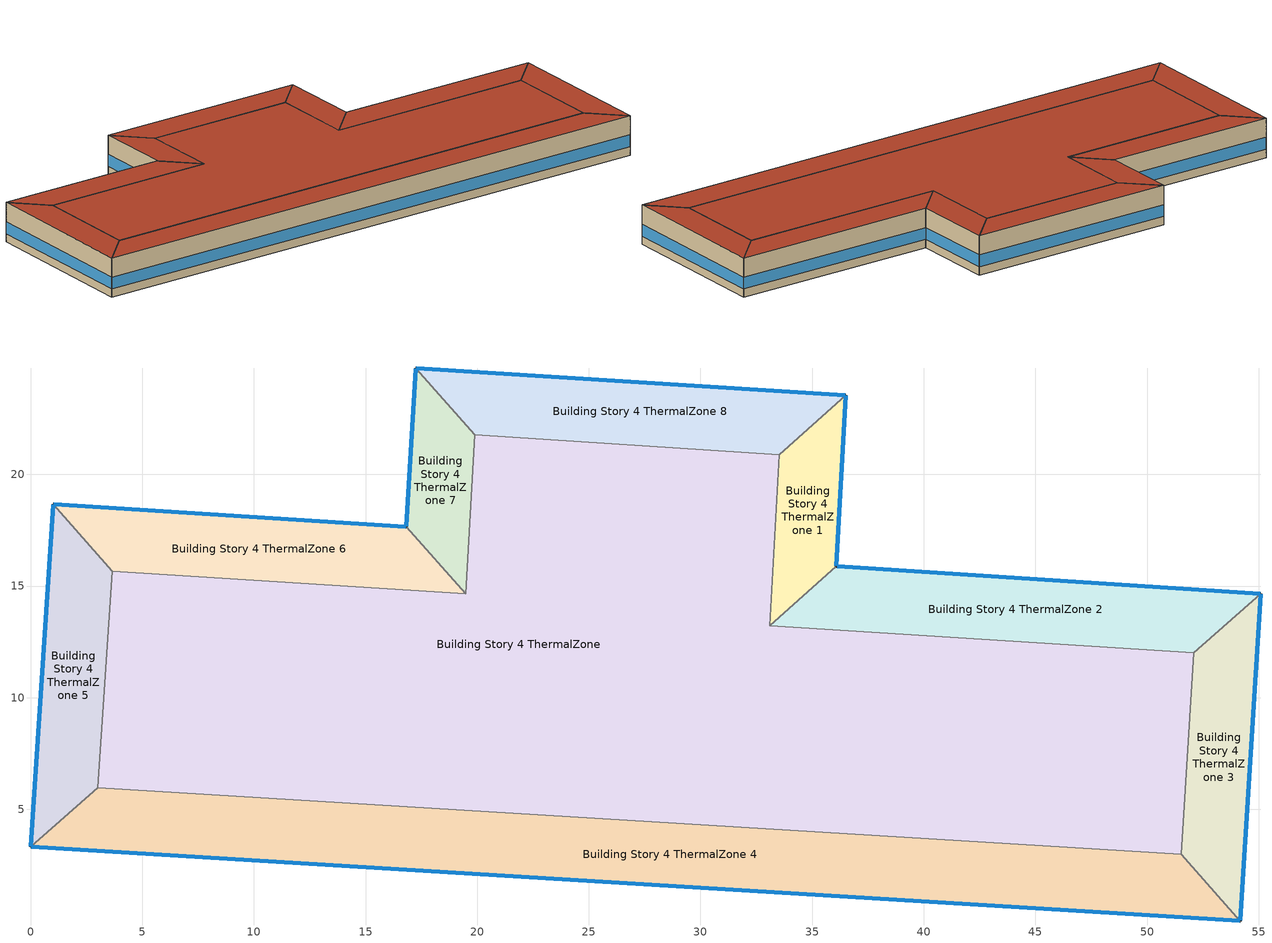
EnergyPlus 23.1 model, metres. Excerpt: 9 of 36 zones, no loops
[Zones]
Building Story 4 ThermalZone
 floor adiabatic (Typical Interior Ceiling): 33.52,20.89 33.1,13.23 52.1,12.02 51.53,3 3,5.98 3.65,15.65 19.48,14.66 19.9,21.77 z10.8
 wall adiabatic (Typical Interior Wall): 33.1,13.23 33.52,20.89 19.9,21.77 19.48,14.66 3.65,15.65 3,5.98 51.53,3 52.1,12.02 33.1,13.23 z10.8:14.4
 roof outside (Typical IEAD Roof R-31.25): 19.9,21.77 19.48,14.66 3.65,15.65 3,5.98 51.53,3 52.1,12.02 33.1,13.23 33.52,20.89 z14.4
Building Story 4 ThermalZone 1
 floor adiabatic (Typical Interior Ceiling): 36.51,23.54 36.09,15.88 33.1,13.23 33.52,20.89 z10.8
 wall outside (Typical Insulated Steel Framed Exterior Wall R-20.41): 36.09,15.88 36.51,23.54 z10.8:14.4
 wall adiabatic (Typical Interior Wall): 36.51,23.54 33.52,20.89 33.1,13.23 36.09,15.88 z10.8:14.4
 window (U 0.48 SHGC 0.40 Dbl Ref-D Clr 6mm/13mm): 36.09,15.91 36.51,23.52 z11.56:12.65
 roof outside (Typical IEAD Roof R-31.25): 33.52,20.89 33.1,13.23 36.09,15.88 36.51,23.54 z14.4
Building Story 4 ThermalZone 2
 floor adiabatic (Typical Interior Ceiling): 36.09,15.88 55.1,14.66 52.1,12.02 33.1,13.23 z10.8
 wall outside (Typical Insulated Steel Framed Exterior Wall R-20.41): 55.1,14.66 36.09,15.88 z10.8:14.4
 wall adiabatic (Typical Interior Wall): 36.09,15.88 33.1,13.23 52.1,12.02 55.1,14.66 z10.8:14.4
 window (U 0.48 SHGC 0.40 Dbl Ref-D Clr 6mm/13mm): 55.07,14.66 36.12,15.88 z11.56:12.64
 roof outside (Typical IEAD Roof R-31.25): 33.1,13.23 52.1,12.02 55.1,14.66 36.09,15.88 z14.4
Building Story 4 ThermalZone 3
 floor adiabatic (Typical Interior Ceiling): 55.1,14.66 54.18,0 51.53,3 52.1,12.02 z10.8
 wall outside (Typical Insulated Steel Framed Exterior Wall R-20.41): 54.18,0 55.1,14.66 z10.8:14.4
 wall adiabatic (Typical Interior Wall): 55.1,14.66 52.1,12.02 51.53,3 54.18,0 z10.8:14.4
 window (U 0.48 SHGC 0.40 Dbl Ref-D Clr 6mm/13mm): 54.18,0.03 55.1,14.63 z11.56:12.65
 roof outside (Typical IEAD Roof R-31.25): 52.1,12.02 51.53,3 54.18,0 55.1,14.66 z14.4
Building Story 4 ThermalZone 4
 floor adiabatic (Typical Interior Ceiling): 54.18,0 0,3.33 3,5.98 51.53,3 z10.8
 wall outside (Typical Insulated Steel Framed Exterior Wall R-20.41): 0,3.33 54.18,0 z10.8:14.4
 wall adiabatic (Typical Interior Wall): 54.18,0 51.53,3 3,5.98 0,3.33 z10.8:14.4
 window (U 0.48 SHGC 0.40 Dbl Ref-D Clr 6mm/13mm): 0.03,3.33 54.15,0 z11.56:12.64
 roof outside (Typical IEAD Roof R-31.25): 51.53,3 3,5.98 0,3.33 54.18,0 z14.4
Building Story 4 ThermalZone 5
 floor adiabatic (Typical Interior Ceiling): 0,3.33 1,18.66 3.65,15.65 3,5.98 z10.8
 wall outside (Typical Insulated Steel Framed Exterior Wall R-20.41): 1,18.66 0,3.33 z10.8:14.4
 wall adiabatic (Typical Interior Wall): 0,3.33 3,5.98 3.65,15.65 1,18.66 z10.8:14.4
 window (U 0.48 SHGC 0.40 Dbl Ref-D Clr 6mm/13mm): 1,18.63 0,3.36 z11.56:12.65
 roof outside (Typical IEAD Roof R-31.25): 3,5.98 3.65,15.65 1,18.66 0,3.33 z14.4
Building Story 4 ThermalZone 6
 floor adiabatic (Typical Interior Ceiling): 1,18.66 16.83,17.66 19.48,14.66 3.65,15.65 z10.8
 wall outside (Typical Insulated Steel Framed Exterior Wall R-20.41): 16.83,17.66 1,18.66 z10.8:14.4
 wall adiabatic (Typical Interior Wall): 1,18.66 3.65,15.65 19.48,14.66 16.83,17.66 z10.8:14.4
 window (U 0.48 SHGC 0.40 Dbl Ref-D Clr 6mm/13mm): 16.81,17.66 1.03,18.66 z11.56:12.65
 roof outside (Typical IEAD Roof R-31.25): 3.65,15.65 19.48,14.66 16.83,17.66 1,18.66 z14.4
Building Story 4 ThermalZone 7
 floor adiabatic (Typical Interior Ceiling): 16.83,17.66 17.25,24.77 19.9,21.77 19.48,14.66 z10.8
 wall outside (Typical Insulated Steel Framed Exterior Wall R-20.41): 17.25,24.77 16.83,17.66 z10.8:14.4
 wall adiabatic (Typical Interior Wall): 16.83,17.66 19.48,14.66 19.9,21.77 17.25,24.77 z10.8:14.4
 window (U 0.48 SHGC 0.40 Dbl Ref-D Clr 6mm/13mm): 17.25,24.74 16.83,17.68 z11.56:12.65
 roof outside (Typical IEAD Roof R-31.25): 19.48,14.66 19.9,21.77 17.25,24.77 16.83,17.66 z14.4
Building Story 4 ThermalZone 8
 floor adiabatic (Typical Interior Ceiling): 17.25,24.77 36.51,23.54 33.52,20.89 19.9,21.77 z10.8
 wall outside (Typical Insulated Steel Framed Exterior Wall R-20.41): 36.51,23.54 17.25,24.77 z10.8:14.4
 wall adiabatic (Typical Interior Wall): 17.25,24.77 19.9,21.77 33.52,20.89 36.51,23.54 z10.8:14.4
 window (U 0.48 SHGC 0.40 Dbl Ref-D Clr 6mm/13mm): 36.48,23.55 17.28,24.76 z11.56:12.64
 roof outside (Typical IEAD Roof R-31.25): 19.9,21.77 33.52,20.89 36.51,23.54 17.25,24.77 z14.4
[Building]
bld_11: Terrain=City
[Site:Location]
Laramie General Brees Field_WY_USA: Latitude {deg}=41.31223; Longitude {deg}=-105.583; Time Zone {hr}=-7; Elevation {m}=2215
[Site:GroundTemperature:FCfactorMethod]
8.6, 2.8, -4.1, -8.8, -2.2, 0.3, 6.7, 10.1, 16.5, 20.6, 19.2, 14.7
[Site:WaterMainsTemperature]
Calculation Method=Correlation; Annual Average Outdoor Air Temperature {C}=8.96667; Maximum Difference In Monthly Average Outdoor Air Temperatures {deltaC}=26.2
[SizingPeriod:DesignDay] Day of Month=21; Dry-Bulb Temperature Range Modifier Type=DefaultMultipliers; Humidity Condition Type=Wetbulb; Barometric Pressure {Pa}=98769; Rain Indicator=No; Snow Indicator=No; Daylight Saving Time Indicator=No; Begin Environment Reset Mode=FullResetAtBeginEnvironment
Name | Month | Day Type | Maximum Dry-Bulb Temperature {C} | Daily Dry-Bulb Temperature Range {deltaC} | Wetbulb or DewPoint at Maximum Dry-Bulb {C} | Wind Speed {m/s} | Wind Direction {deg} | Solar Model Indicator | ASHRAE Clear Sky Optical Depth for Beam Irradiance (taub) | ASHRAE Clear Sky Optical Depth for Diffuse Irradiance (taud) | Sky Clearness
Buffalo Niagara Intl Ap Ann Clg .4% Condns DB=>MWB 1 | 7 | SummerDesignDay | 30.3 | 9.3 | 21.8 | 5.7 | 240 | ASHRAETau | 0.462 | 2.001
Buffalo Niagara Intl Ap Ann Clg .4% Condns WB=>MDB 1 | 7 | SummerDesignDay | 27.8 | 9.3 | 23.8 | 5.7 | 240 | ASHRAETau | 0.462 | 2.001
Buffalo Niagara Intl Ap Ann Htg 99.6% Condns DB 1 | 1 | WinterDesignDay | -16.3 | 0 | -16.3 | 5.1 | 270 | ASHRAEClearSky |  |  | 0
[Material] Thermal Absorptance=0.9; Solar Absorptance=0.7
Name | Roughness | Thickness {m} | Conductivity {W/m-K} | Density {kg/m3} | Specific Heat {J/kg-K} | Visible Absorptance
100mm Normalweight concrete floor | MediumRough | 0.1016 | 2.31045 | 2322 | 832.557 | 0.7
25mm Stucco | Smooth | 0.0254 | 0.72 | 1856 | 840 | 0.7
5/8 in. Gypsum Board | MediumSmooth | 0.0159 | 0.16 | 800 | 1090 | 0.7
G01 13mm gypsum board | Smooth | 0.0127 | 0.160031 | 800.001 | 1090.73 | 0.5
Metal Roof Surface | Smooth | 0.0008 | 45.28 | 7824 | 500 | 0.7
Roof Membrane | VeryRough | 0.0095 | 0.16 | 1121.29 | 1460 | 0.7
Std Wood 6inch 1; Std Wood 6inch 2 | MediumSmooth | 0.15 | 0.12 | 540 | 1210 | 0.7
[Material:NoMass] Roughness=Smooth; Thermal Absorptance=0.9; Solar Absorptance=0.7
Name | Thermal Resistance {m2-K/W} | Visible Absorptance
CP02 CARPET PAD | 0.21648 | 0.8
Typical Insulation R-18.23 | 3.21036 | 0.7
Typical Insulation R-30.13 | 5.30668 | 0.7
[WindowMaterial:Gas]
AIR 13MM: Gas Type=Air; Thickness {m}=0.0127
[WindowMaterial:Glazing] Optical Data Type=SpectralAverage; Thickness {m}=0.006; Infrared Transmittance at Normal Incidence=0; Front Side Infrared Hemispherical Emissivity=0.84; Conductivity {W/m-K}=0.9; Dirt Correction Factor for Solar and Visible Transmittance=1; Solar Diffusing=No
Name | Solar Transmittance at Normal Incidence | Front Side Solar Reflectance at Normal Incidence | Back Side Solar Reflectance at Normal Incidence | Visible Transmittance at Normal Incidence | Front Side Visible Reflectance at Normal Incidence | Back Side Visible Reflectance at Normal Incidence | Back Side Infrared Hemispherical Emissivity
CLEAR 6MM | 0.775 | 0.071 | 0.071 | 0.881 | 0.08 | 0.08 | 0.84
REF D CLEAR 6MM | 0.429 | 0.308 | 0.379 | 0.334 | 0.453 | 0.505 | 0.82
[Construction]
InteriorFurnishings 1: Std Wood 6inch 1
InteriorFurnishings 2: Std Wood 6inch 2
Typical IEAD Roof R-31.25: Roof Membrane, Typical Insulation R-30.13, Metal Roof Surface
Typical Insulated Steel Framed Exterior Wall R-20.41: 25mm Stucco, 5/8 in. Gypsum Board, Typical Insulation R-18.23, 5/8 in. Gypsum Board
Typical Interior Ceiling: CP02 CARPET PAD, 100mm Normalweight concrete floor
Typical Interior Wall: G01 13mm gypsum board, G01 13mm gypsum board
U 0.48 SHGC 0.40 Dbl Ref-D Clr 6mm/13mm: REF D CLEAR 6MM, AIR 13MM, CLEAR 6MM
[Zone] Multiplier=1; Part of Total Floor Area=Yes
Building Story 4 ThermalZone; Building Story 4 ThermalZone 1; Building Story 4 ThermalZone 2; Building Story 4 ThermalZone 3; Building Story 4 ThermalZone 4; Building Story 4 ThermalZone 5; Building Story 4 ThermalZone 6; Building Story 4 ThermalZone 7; Building Story 4 ThermalZone 8
[Space] Space Type=Story Top Blended Space Type
Name | Zone
Building Story 4 Space | Building Story 4 ThermalZone
Building Story 4 Space 1 | Building Story 4 ThermalZone 1
Building Story 4 Space 2 | Building Story 4 ThermalZone 2
Building Story 4 Space 3 | Building Story 4 ThermalZone 3
Building Story 4 Space 4 | Building Story 4 ThermalZone 4
Building Story 4 Space 5 | Building Story 4 ThermalZone 5
Building Story 4 Space 6 | Building Story 4 ThermalZone 6
Building Story 4 Space 7 | Building Story 4 ThermalZone 7
Building Story 4 Space 8 | Building Story 4 ThermalZone 8
[SpaceList]
Story Top Blended Space Type: Building Story 4 Space 7, Building Story 4 Space, Building Story 4 Space 3, Building Story 4 Space 5, Building Story 4 Space 1, Building Story 4 Space 2, Building Story 4 Space 4, Building Story 4 Space 6, Building Story 4 Space 8
[InternalMass]
Name | Construction | Zone or ZoneList | Space or SpaceList | Surface Area {m2}
Building Story 4 Space 7 Office WholeBuilding - Lg Office A  - Story Top Mass; Building Story 4 Space 7 Office WholeBuilding - Lg Office C  - Story Top Mass | InteriorFurnishings 1 | Building Story 4 ThermalZone 7 | Building Story 4 Space 7 | 5.51757
Building Story 4 Space Office WholeBuilding - Lg Office A  - Story Top Mass; Building Story 4 Space Office WholeBuilding - Lg Office C  - Story Top Mass | InteriorFurnishings 1 | Building Story 4 ThermalZone | Building Story 4 Space | 152.599
Building Story 4 Space 3 Office WholeBuilding - Lg Office A  - Story Top Mass; Building Story 4 Space 3 Office WholeBuilding - Lg Office C  - Story Top Mass | InteriorFurnishings 1 | Building Story 4 ThermalZone 3 | Building Story 4 Space 3 | 9.21941
Building Story 4 Space 5 Office WholeBuilding - Lg Office A  - Story Top Mass; Building Story 4 Space 5 Office WholeBuilding - Lg Office C  - Story Top Mass | InteriorFurnishings 1 | Building Story 4 ThermalZone 5 | Building Story 4 Space 5 | 9.72723
Building Story 4 Space 1 Office WholeBuilding - Lg Office A  - Story Top Mass; Building Story 4 Space 1 Office WholeBuilding - Lg Office C  - Story Top Mass | InteriorFurnishings 1 | Building Story 4 ThermalZone 1 | Building Story 4 Space 1 | 5.98695
Building Story 4 Space 2 Office WholeBuilding - Lg Office A  - Story Top Mass; Building Story 4 Space 2 Office WholeBuilding - Lg Office C  - Story Top Mass | InteriorFurnishings 1 | Building Story 4 ThermalZone 2 | Building Story 4 Space 2 | 14.8252
Building Story 4 Space 4 Office WholeBuilding - Lg Office A  - Story Top Mass; Building Story 4 Space 4 Office WholeBuilding - Lg Office C  - Story Top Mass | InteriorFurnishings 1 | Building Story 4 ThermalZone 4 | Building Story 4 Space 4 | 39.9319
Building Story 4 Space 6 Office WholeBuilding - Lg Office A  - Story Top Mass; Building Story 4 Space 6 Office WholeBuilding - Lg Office C  - Story Top Mass | InteriorFurnishings 1 | Building Story 4 ThermalZone 6 | Building Story 4 Space 6 | 12.3178
Building Story 4 Space 8 Office WholeBuilding - Lg Office A  - Story Top Mass; Building Story 4 Space 8 Office WholeBuilding - Lg Office C  - Story Top Mass | InteriorFurnishings 1 | Building Story 4 ThermalZone 8 | Building Story 4 Space 8 | 12.8073
Building Story 4 Space 7 Office WholeBuilding - Lg Office A end_a - Story Top Mass; Building Story 4 Space 7 Office WholeBuilding - Lg Office A end_b - Story Top Mass; Building Story 4 Space 7 Office WholeBuilding - Lg Office C end_a - Story Top Mass; Building Story 4 Space 7 Office WholeBuilding - Lg Office C end_b - Story Top Mass | InteriorFurnishings 1 | Building Story 4 ThermalZone 7 | Building Story 4 Space 7 | 0.877296
Building Story 4 Space Office WholeBuilding - Lg Office A end_a - Story Top Mass; Building Story 4 Space Office WholeBuilding - Lg Office A end_b - Story Top Mass; Building Story 4 Space Office WholeBuilding - Lg Office C end_a - Story Top Mass; Building Story 4 Space Office WholeBuilding - Lg Office C end_b - Story Top Mass | InteriorFurnishings 1 | Building Story 4 ThermalZone | Building Story 4 Space | 24.2634
Building Story 4 Space 3 Office WholeBuilding - Lg Office A end_a - Story Top Mass; Building Story 4 Space 3 Office WholeBuilding - Lg Office A end_b - Story Top Mass; Building Story 4 Space 3 Office WholeBuilding - Lg Office C end_a - Story Top Mass; Building Story 4 Space 3 Office WholeBuilding - Lg Office C end_b - Story Top Mass | InteriorFurnishings 1 | Building Story 4 ThermalZone 3 | Building Story 4 Space 3 | 1.46589
Building Story 4 Space 5 Office WholeBuilding - Lg Office A end_a - Story Top Mass; Building Story 4 Space 5 Office WholeBuilding - Lg Office A end_b - Story Top Mass; Building Story 4 Space 5 Office WholeBuilding - Lg Office C end_a - Story Top Mass; Building Story 4 Space 5 Office WholeBuilding - Lg Office C end_b - Story Top Mass | InteriorFurnishings 1 | Building Story 4 ThermalZone 5 | Building Story 4 Space 5 | 1.54663
Building Story 4 Space 1 Office WholeBuilding - Lg Office A end_a - Story Top Mass; Building Story 4 Space 1 Office WholeBuilding - Lg Office A end_b - Story Top Mass; Building Story 4 Space 1 Office WholeBuilding - Lg Office C end_a - Story Top Mass; Building Story 4 Space 1 Office WholeBuilding - Lg Office C end_b - Story Top Mass | InteriorFurnishings 1 | Building Story 4 ThermalZone 1 | Building Story 4 Space 1 | 0.951928
Building Story 4 Space 2 Office WholeBuilding - Lg Office A end_a - Story Top Mass; Building Story 4 Space 2 Office WholeBuilding - Lg Office A end_b - Story Top Mass; Building Story 4 Space 2 Office WholeBuilding - Lg Office C end_a - Story Top Mass; Building Story 4 Space 2 Office WholeBuilding - Lg Office C end_b - Story Top Mass | InteriorFurnishings 1 | Building Story 4 ThermalZone 2 | Building Story 4 Space 2 | 2.35722
Building Story 4 Space 4 Office WholeBuilding - Lg Office A end_a - Story Top Mass; Building Story 4 Space 4 Office WholeBuilding - Lg Office A end_b - Story Top Mass; Building Story 4 Space 4 Office WholeBuilding - Lg Office C end_a - Story Top Mass; Building Story 4 Space 4 Office WholeBuilding - Lg Office C end_b - Story Top Mass | InteriorFurnishings 1 | Building Story 4 ThermalZone 4 | Building Story 4 Space 4 | 6.34919
Building Story 4 Space 6 Office WholeBuilding - Lg Office A end_a - Story Top Mass; Building Story 4 Space 6 Office WholeBuilding - Lg Office A end_b - Story Top Mass; Building Story 4 Space 6 Office WholeBuilding - Lg Office C end_a - Story Top Mass; Building Story 4 Space 6 Office WholeBuilding - Lg Office C end_b - Story Top Mass | InteriorFurnishings 1 | Building Story 4 ThermalZone 6 | Building Story 4 Space 6 | 1.95853
Building Story 4 Space 8 Office WholeBuilding - Lg Office A end_a - Story Top Mass; Building Story 4 Space 8 Office WholeBuilding - Lg Office A end_b - Story Top Mass; Building Story 4 Space 8 Office WholeBuilding - Lg Office C end_a - Story Top Mass; Building Story 4 Space 8 Office WholeBuilding - Lg Office C end_b - Story Top Mass | InteriorFurnishings 1 | Building Story 4 ThermalZone 8 | Building Story 4 Space 8 | 2.03637
Building Story 4 Space 7 Office WholeBuilding - Lg Office B  - Story Top Mass | InteriorFurnishings 1 | Building Story 4 ThermalZone 7 | Building Story 4 Space 7 | 19.456
Building Story 4 Space Office WholeBuilding - Lg Office B  - Story Top Mass | InteriorFurnishings 1 | Building Story 4 ThermalZone | Building Story 4 Space | 538.095
Building Story 4 Space 3 Office WholeBuilding - Lg Office B  - Story Top Mass | InteriorFurnishings 1 | Building Story 4 ThermalZone 3 | Building Story 4 Space 3 | 32.5094
Building Story 4 Space 5 Office WholeBuilding - Lg Office B  - Story Top Mass | InteriorFurnishings 1 | Building Story 4 ThermalZone 5 | Building Story 4 Space 5 | 34.3001
Building Story 4 Space 1 Office WholeBuilding - Lg Office B  - Story Top Mass | InteriorFurnishings 1 | Building Story 4 ThermalZone 1 | Building Story 4 Space 1 | 21.1111
Building Story 4 Space 2 Office WholeBuilding - Lg Office B  - Story Top Mass | InteriorFurnishings 1 | Building Story 4 ThermalZone 2 | Building Story 4 Space 2 | 52.2766
Building Story 4 Space 4 Office WholeBuilding - Lg Office B  - Story Top Mass | InteriorFurnishings 1 | Building Story 4 ThermalZone 4 | Building Story 4 Space 4 | 140.808
Building Story 4 Space 6 Office WholeBuilding - Lg Office B  - Story Top Mass | InteriorFurnishings 1 | Building Story 4 ThermalZone 6 | Building Story 4 Space 6 | 43.4348
Building Story 4 Space 8 Office WholeBuilding - Lg Office B  - Story Top Mass | InteriorFurnishings 1 | Building Story 4 ThermalZone 8 | Building Story 4 Space 8 | 45.161
Building Story 4 Space 7 Office WholeBuilding - Lg Office B end_a - Story Top Mass; Building Story 4 Space 7 Office WholeBuilding - Lg Office B end_b - Story Top Mass | InteriorFurnishings 1 | Building Story 4 ThermalZone 7 | Building Story 4 Space 7 | 3.09351
Building Story 4 Space Office WholeBuilding - Lg Office B end_a - Story Top Mass; Building Story 4 Space Office WholeBuilding - Lg Office B end_b - Story Top Mass | InteriorFurnishings 1 | Building Story 4 ThermalZone | Building Story 4 Space | 85.5573
Building Story 4 Space 3 Office WholeBuilding - Lg Office B end_a - Story Top Mass; Building Story 4 Space 3 Office WholeBuilding - Lg Office B end_b - Story Top Mass | InteriorFurnishings 1 | Building Story 4 ThermalZone 3 | Building Story 4 Space 3 | 5.16901
Building Story 4 Space 5 Office WholeBuilding - Lg Office B end_a - Story Top Mass; Building Story 4 Space 5 Office WholeBuilding - Lg Office B end_b - Story Top Mass | InteriorFurnishings 1 | Building Story 4 ThermalZone 5 | Building Story 4 Space 5 | 5.45373
Building Story 4 Space 1 Office WholeBuilding - Lg Office B end_a - Story Top Mass; Building Story 4 Space 1 Office WholeBuilding - Lg Office B end_b - Story Top Mass | InteriorFurnishings 1 | Building Story 4 ThermalZone 1 | Building Story 4 Space 1 | 3.35668
Building Story 4 Space 2 Office WholeBuilding - Lg Office B end_a - Story Top Mass; Building Story 4 Space 2 Office WholeBuilding - Lg Office B end_b - Story Top Mass | InteriorFurnishings 1 | Building Story 4 ThermalZone 2 | Building Story 4 Space 2 | 8.312
Building Story 4 Space 4 Office WholeBuilding - Lg Office B end_a - Story Top Mass; Building Story 4 Space 4 Office WholeBuilding - Lg Office B end_b - Story Top Mass | InteriorFurnishings 1 | Building Story 4 ThermalZone 4 | Building Story 4 Space 4 | 22.3885
Building Story 4 Space 6 Office WholeBuilding - Lg Office B end_a - Story Top Mass; Building Story 4 Space 6 Office WholeBuilding - Lg Office B end_b - Story Top Mass | InteriorFurnishings 1 | Building Story 4 ThermalZone 6 | Building Story 4 Space 6 | 6.90615
Building Story 4 Space 8 Office WholeBuilding - Lg Office B end_a - Story Top Mass; Building Story 4 Space 8 Office WholeBuilding - Lg Office B end_b - Story Top Mass | InteriorFurnishings 1 | Building Story 4 ThermalZone 8 | Building Story 4 Space 8 | 7.18062
Building Story 4 Space Mass | InteriorFurnishings 2 | Building Story 4 ThermalZone | Building Story 4 Space | 1111.46
Building Story 4 Space 1 Mass | InteriorFurnishings 2 | Building Story 4 ThermalZone 1 | Building Story 4 Space 1 | 43.6061
Building Story 4 Space 2 Mass | InteriorFurnishings 2 | Building Story 4 ThermalZone 2 | Building Story 4 Space 2 | 107.98
Building Story 4 Space 3 Mass | InteriorFurnishings 2 | Building Story 4 ThermalZone 3 | Building Story 4 Space 3 | 67.1498
Building Story 4 Space 4 Mass | InteriorFurnishings 2 | Building Story 4 ThermalZone 4 | Building Story 4 Space 4 | 290.845
Building Story 4 Space 5 Mass | InteriorFurnishings 2 | Building Story 4 ThermalZone 5 | Building Story 4 Space 5 | 70.8486
Building Story 4 Space 6 Mass | InteriorFurnishings 2 | Building Story 4 ThermalZone 6 | Building Story 4 Space 6 | 89.7167
Building Story 4 Space 7 Mass | InteriorFurnishings 2 | Building Story 4 ThermalZone 7 | Building Story 4 Space 7 | 40.1873
Building Story 4 Space 8 Mass | InteriorFurnishings 2 | Building Story 4 ThermalZone 8 | Building Story 4 Space 8 | 93.2823
[Lights]
Office WholeBuilding - Lg Office Lights 2: Zone or ZoneList or Space or SpaceList=Story Top Blended Space Type; Schedule=OfficeLarge BLDG_LIGHT_SCH_2013; Design Level Calculation Method=Watts/Area; Watts per Zone Floor Area {W/m2}=8.82641; Return Air Fraction=0; Fraction Radiant=0.7; Fraction Visible=0.2; Fraction Replaceable=1
[People]
Office WholeBuilding - Lg Office People 2: Zone or ZoneList or Space or SpaceList=Story Top Blended Space Type; Number of People Schedule=OfficeLarge BLDG_OCC_SCH; Number of People Calculation Method=People/Area; People per Floor Area {person/m2}=0.0538196; Fraction Radiant=0.3; Activity Level Schedule=OfficeLarge ACTIVITY_SCH; Enable ASHRAE 55 Comfort Warnings=Yes; Mean Radiant Temperature Calculation Type=ZoneAveraged; Work Efficiency Schedule=Work Efficiency Schedule; Clothing Insulation Schedule=Clothing Schedule; Air Velocity Schedule=Air Velocity Schedule; Thermal Comfort Model 1 Type=Fanger
[ElectricEquipment]
Office WholeBuilding - Lg Office Elec Equip 2: Zone or ZoneList or Space or SpaceList=Story Top Blended Space Type; Schedule=OfficeLarge BLDG_EQUIP_SCH; Design Level Calculation Method=Watts/Area; Watts per Zone Floor Area {W/m2}=8.07007; Fraction Latent=0; Fraction Radiant=0.5; Fraction Lost=0
[ZoneInfiltration:DesignFlowRate] Zone or ZoneList or Space or SpaceList=Story Top Blended Space Type; Schedule=Always On Discrete; Design Flow Rate Calculation Method=Flow/ExteriorArea; Constant Term Coefficient=0; Temperature Term Coefficient=0; Velocity Term Coefficient=0.224; Velocity Squared Term Coefficient=0
Name | Flow Rate per Exterior Surface Area {m3/s-m2}
Office WholeBuilding - Lg Office A  - Story Top Infiltration; Office WholeBuilding - Lg Office C  - Story Top Infiltration | 3.71817e-05
Office WholeBuilding - Lg Office A end_a - Story Top Infiltration; Office WholeBuilding - Lg Office A end_b - Story Top Infiltration; Office WholeBuilding - Lg Office C end_a - Story Top Infiltration; Office WholeBuilding - Lg Office C end_b - Story Top Infiltration | 1.18238e-05
Office WholeBuilding - Lg Office B end_a - Story Top Infiltration; Office WholeBuilding - Lg Office B end_b - Story Top Infiltration | 2.08466e-05
[Daylighting:Controls] Lighting Control Type=Stepped; Minimum Input Power Fraction for Continuous or ContinuousOff Dimming Control=0.3; Minimum Light Output Fraction for Continuous or ContinuousOff Dimming Control=0.2; Number of Stepped Control Steps=3; Probability Lighting will be Reset When Needed in Manual Stepped Control=1; Glare Calculation Azimuth Angle of View Direction Clockwise from Zone y-Axis {deg}=-0; Maximum Allowable Discomfort Glare Index=22; Illuminance Setpoint at Reference Point 1 {lux}=377
Name | Zone or Space | Glare Calculation Daylighting Reference Point | Daylighting Reference Point 1 | Fraction of Lights Controlled by Reference Point 1 | Daylighting Reference Point 2 | Fraction of Lights Controlled by Reference Point 2 | Illuminance Setpoint at Reference Point 2 {lux}
Building Story 4 ThermalZone 2 DaylightingControls | Building Story 4 ThermalZone 2 | Building Story 4 Space 2 Daylt Sensor 1 | Building Story 4 Space 2 Daylt Sensor 1 | 0.437 | Building Story 4 Space 2 Daylt Sensor 2 | 0.103 | 377
Building Story 4 ThermalZone 3 DaylightingControls | Building Story 4 ThermalZone 3 | Building Story 4 Space 3 Daylt Sensor 1 | Building Story 4 Space 3 Daylt Sensor 1 | 0.48
Building Story 4 ThermalZone 4 DaylightingControls | Building Story 4 ThermalZone 4 | Building Story 4 Space 4 Daylt Sensor 1 | Building Story 4 Space 4 Daylt Sensor 1 | 0.452 | Building Story 4 Space 4 Daylt Sensor 2 | 0.107 | 377
Building Story 4 ThermalZone 5 DaylightingControls | Building Story 4 ThermalZone 5 | Building Story 4 Space 5 Daylt Sensor 1 | Building Story 4 Space 5 Daylt Sensor 1 | 0.479 | Building Story 4 Space 5 Daylt Sensor 2 | 0.095 | 377
Building Story 4 ThermalZone 6 DaylightingControls | Building Story 4 ThermalZone 6 | Building Story 4 Space 6 Daylt Sensor 1 | Building Story 4 Space 6 Daylt Sensor 1 | 0.437 | Building Story 4 Space 6 Daylt Sensor 2 | 0.101 | 377
Building Story 4 ThermalZone 8 DaylightingControls | Building Story 4 ThermalZone 8 | Building Story 4 Space 8 Daylt Sensor 1 | Building Story 4 Space 8 Daylt Sensor 1 | 0.47 | Building Story 4 Space 8 Daylt Sensor 2 | 0.099 | 377
[AvailabilityManager:NightCycle] Applicability Schedule=Always On Discrete; Control Type=CycleOnAny; Thermostat Tolerance {deltaC}=1.9999; Cycling Run Time Control Type=Thermostat; Cycling Run Time {s}=1800
Name | Fan Schedule
Availability Manager Night Cycle 1 | 9 Zone PVAV Occ Sch
Availability Manager Night Cycle 2 | 9 Zone PVAV 1 Occ Sch
Availability Manager Night Cycle 3 | 9 Zone PVAV 2 Occ Sch
Availability Manager Night Cycle 4 | 9 Zone PVAV 3 Occ Sch
[AvailabilityManager:Scheduled] Schedule=Always On Discrete
9 Zone PVAV OA System Availability Manager; 9 Zone PVAV 1 OA System Availability Manager; 9 Zone PVAV 2 OA System Availability Manager; 9 Zone PVAV 3 OA System Availability Manager
[Exterior:Lights] Control Option=AstronomicalClock
Name | Schedule | Design Level {W}
Building Facades | Schedule Ruleset 1 | 621.697
Main Entries | Schedule Ruleset 2 | 240
Other Doors | Schedule Ruleset 2 | 187.172
Parking Areas and Drives | Schedule Ruleset 2 | 3937.76
[EnergyManagementSystem:Sensor]
Name | Output:Variable or Output:Meter Index Key | Output:Variable or Output:Meter
Ele_Sen | Whole Building | Facility Total Purchased Electricity Energy
Fut_Sen | NYSTc 2030 Future Hourly Emissions Sch | Schedule Value
His_Sen | New York 2019 Historical Hourly Emissions Sch | Schedule Value
Mains_Water_Temp_Sen | Environment | Site Mains Water Temperature
OAT | Environment | Site Outdoor Air Drybulb Temperature
[EnergyManagementSystem:Actuator] Actuated Component Control Type=Schedule Value
Name | Actuated Component Unique | Actuated Component Type
Mains_Water_Temp_Act | Mains Water Temperature | Schedule:Constant
SYS9ZonePVAVClgSch0 | SchoolSecondary CLGSETP_SCH_NO_SETBACK | Schedule:Year
SYS9ZonePVAVHtgSch0 | SchoolSecondary HTGSETP_SCH_PSZ_AC | Schedule:Year
[EnergyManagementSystem:Program]
Emissions_Calc_Prgm: SET fut_hr_val = Fut_Sen; SET his_hr_val = His_Sen; SET fut_yr_val = 92; SET his_yr_val = 583; SET elec = Ele_Sen; SET conv = 1000000 * 60 * 60; SET conv_kg_mt = 0.001; SET fut_hr = (fut_hr_val * elec / conv) * conv_kg_mt; SET his_hr = (his_hr_val * elec / conv) * conv_kg_mt; SET fut_yr = (fut_yr_val * elec / conv) * conv_kg_mt; SET his_yr = (his_yr_val * elec / conv) * conv_kg_mt; SET fut_hr_intensity = fut_hr * 1000 / 41227.77761711179; SET his_hr_intensity = his_hr * 1000 / 41227.77761711179; SET fut_yr_intensity = fut_yr * 1000 / 41227.77761711179; SET his_yr_intensity = his_yr * 1000 / 41227.77761711179
Mains_Water_Prg: SET Mains_Water_Temp_Act = Mains_Water_Temp_Sen
SYS9ZonePVAVOptimumStartProg0: IF DaylightSavings==0 && DayOfWeek>1 && Hour==5 && OAT<23.9 && OAT>1.7; SET SYS9ZonePVAVClgSch0 = 29.4; SET SYS9ZonePVAVHtgSch0 = 15.6; ELSEIF DaylightSavings==0 && DayOfWeek==1 && Hour==7 && OAT<23.9 && OAT>1.7; SET SYS9ZonePVAVClgSch0 = 29.4; SET SYS9ZonePVAVHtgSch0 = 15.6; ELSEIF DaylightSavings==1 && DayOfWeek>1 && Hour==4 && OAT<23.9 && OAT>1.7; SET SYS9ZonePVAVClgSch0 = 29.4; SET SYS9ZonePVAVHtgSch0 = 15.6; ELSEIF DaylightSavings==1 && DayOfWeek==1 && Hour==6 && OAT<23.9 && OAT>1.7; SET SYS9ZonePVAVClgSch0 = 29.4; SET SYS9ZonePVAVHtgSch0 = 15.6; ELSE; SET SYS9ZonePVAVClgSch0 = NULL; SET SYS9ZonePVAVHtgSch0 = NULL; ENDIF
[EnergyManagementSystem:ProgramCallingManager]
Emissions Calc Prgm: EndOfSystemTimestepBeforeHVACReporting; Emissions_Calc_Prgm
Mains_Water_Prg_Mgr: BeginTimestepBeforePredictor; Mains_Water_Prg
SYS9ZonePVAVOptimumStartCallingManager0: BeginTimestepBeforePredictor; SYS9ZonePVAVOptimumStartProg0
[EnergyManagementSystem:OutputVariable] Type of Data in Variable=Summed; Update Frequency=SystemTimestep; EMS Program or Subroutine=Emissions_Calc_Prgm
Name | EMS Variable | Units
Future_Annual_Electricity_Emissions | fut_yr | mt
Future_Annual_Electricity_Emissions_Intensity | fut_yr_intensity | kg/ft2
Future_Hourly_Electricity_Emissions | fut_hr | mt
Future_Hourly_Electricity_Emissions_Intensity | fut_hr_intensity | kg/ft2
Historical_Annual_Electricity_Emissions | his_yr | mt
Historical_Annual_Electricity_Emissions_Intensity | his_yr_intensity | kg/ft2
Historical_Hourly_Electricity_Emissions | his_hr | mt
Historical_Hourly_Electricity_Emissions_Intensity | his_hr_intensity | kg/ft2
[Schedule:Day:Interval]
OfficeLarge BLDG_LIGHT_SCH_2013 Default: No, 05:00, 0.05, 18:00, 0.0452801, 24:00, 0.05
OfficeLarge BLDG_LIGHT_SCH_2013 Wkdy Day: No, 05:00, 0.05, 06:00, 0.1, 07:00, 0.0905601, 08:00, 0.27168, 17:00, 0.815041, 18:00, 0.452801, 20:00, 0.27168, 22:00, 0.18112, 23:00, 0.0905601, 24:00, 0.0452801
OfficeLarge BLDG_LIGHT_SCH_2013 Sat Day: No, 06:00, 0.05, 08:00, 0.0905601, 12:00, 0.27168, 17:00, 0.13584, 19:00, 0.0452801, 24:00, 0.05
OfficeLarge BLDG_LIGHT_SCH_2013 Summer Design Day; Clothing Schedule Default Winter Clothes; 9 Zone PVAV Occ Sch Summer Design Day; 9 Zone PVAV Occ Sch Winter Design Day; 9 Zone PVAV 1 Occ Sch Summer Design Day; 9 Zone PVAV 1 Occ Sch Winter Design Day; OfficeLarge BLDG_EQUIP_SCH Summer Design Day; 9 Zone PVAV 2 Occ Sch Summer Design Day; 9 Zone PVAV 2 Occ Sch Winter Design Day; 9 Zone PVAV 3 Occ Sch Summer Design Day; 9 Zone PVAV 3 Occ Sch Winter Design Day: No, 24:00, 1
OfficeLarge BLDG_LIGHT_SCH_2013 Winter Design Day; Work Efficiency Schedule Default; 9 Zone PVAV Occ Sch Sunday; 9 Zone PVAV 1 Occ Sch Sunday; OfficeLarge BLDG_OCC_SCH Winter Design Day; OfficeLarge BLDG_EQUIP_SCH Winter Design Day; 9 Zone PVAV 2 Occ Sch Sunday; 9 Zone PVAV 3 Occ Sch Sunday: No, 24:00, 0
Air Velocity Schedule Default: No, 24:00, 0.2
SchoolSecondary HTGSETP_SCH_PSZ_AC Default; SchoolSecondary HTGSETP_SCH_PSZ_AC Summer Design Day: No, 24:00, 15.6
SchoolSecondary HTGSETP_SCH_PSZ_AC Wkdy Day: No, 06:00, 15.6, 21:00, 21, 24:00, 15.6
SchoolSecondary HTGSETP_SCH_PSZ_AC Winter Design Day: No, 24:00, 21
SchoolSecondary CLGSETP_SCH_NO_SETBACK Default; SchoolSecondary CLGSETP_SCH_NO_SETBACK Summer Design Day: No, 24:00, 24
SchoolSecondary CLGSETP_SCH_NO_SETBACK Winter Design Day: No, 24:00, 29.44
9 Zone PVAV Occ Sch Default; 9 Zone PVAV Occ Sch Tuesday; 9 Zone PVAV Occ Sch Wednesday; 9 Zone PVAV Occ Sch Thursday; 9 Zone PVAV Occ Sch Friday; 9 Zone PVAV Occ Sch Friday 2; 9 Zone PVAV Occ Sch Monday 2; 9 Zone PVAV Occ Sch Tuesday 2; 9 Zone PVAV Occ Sch Wednesday 2; 9 Zone PVAV Occ Sch Thursday 2; 9 Zone PVAV 1 Occ Sch Default: No, 08:00, 0, 21:00, 1, 24:00, 0
9 Zone PVAV Occ Sch Monday 1; 9 Zone PVAV Occ Sch Tuesday 1; 9 Zone PVAV Occ Sch Wednesday 1; 9 Zone PVAV Occ Sch Thursday 1; 9 Zone PVAV Occ Sch Friday 1: No, 08:00, 0, 19:00, 1, 24:00, 0
OfficeLarge BLDG_OCC_SCH Default: No, 06:00, 0, 18:00, 0.05, 24:00, 0
OfficeLarge BLDG_OCC_SCH Wkdy Day: No, 06:00, 0, 07:00, 0.1, 08:00, 0.2, 12:00, 0.95, 13:00, 0.5, 17:00, 0.95, 18:00, 0.3, 22:00, 0.1, 24:00, 0.05
OfficeLarge BLDG_OCC_SCH Sat Day: No, 06:00, 0, 08:00, 0.1, 12:00, 0.3, 17:00, 0.1, 19:00, 0.05, 24:00, 0
OfficeLarge BLDG_OCC_SCH Summer Design Day: No, 06:00, 0, 22:00, 1, 24:00, 0.05
OfficeLarge ACTIVITY_SCH Default; OfficeLarge ACTIVITY_SCH Summer Design Day; OfficeLarge ACTIVITY_SCH Winter Design Day: No, 24:00, 120
OfficeLarge BLDG_EQUIP_SCH Default: No, 24:00, 0.3
OfficeLarge BLDG_EQUIP_SCH Wkdy Day: No, 08:00, 0.4, 12:00, 0.9, 13:00, 0.8, 17:00, 0.9, 18:00, 0.5, 24:00, 0.4
OfficeLarge BLDG_EQUIP_SCH Sat Day: No, 06:00, 0.3, 08:00, 0.4, 12:00, 0.5, 17:00, 0.35, 24:00, 0.3
9 Zone PVAV 2 Occ Sch Default: No, 08:00, 0, 18:00, 1, 24:00, 0
9 Zone PVAV 3 Occ Sch Default: No, 07:00, 0, 18:00, 1, 24:00, 0
9 Zone PVAV 3 Occ Sch Saturday: No, 08:00, 0, 12:00, 1, 24:00, 0
Schedule Day 103: No, 06:00, 0, 24:00, 1
Schedule Day 104: No, 06:00, 0.7, 24:00, 1
[Schedule:Week:Daily]
OfficeLarge BLDG_LIGHT_SCH_2013 Week Rule - Jan1-Dec31: OfficeLarge BLDG_LIGHT_SCH_2013 Default, OfficeLarge BLDG_LIGHT_SCH_2013 Wkdy Day, OfficeLarge BLDG_LIGHT_SCH_2013 Wkdy Day, OfficeLarge BLDG_LIGHT_SCH_2013 Wkdy Day, OfficeLarge BLDG_LIGHT_SCH_2013 Wkdy Day, OfficeLarge BLDG_LIGHT_SCH_2013 Wkdy Day, OfficeLarge BLDG_LIGHT_SCH_2013 Sat Day, OfficeLarge BLDG_LIGHT_SCH_2013 Default, OfficeLarge BLDG_LIGHT_SCH_2013 Summer Design Day, OfficeLarge BLDG_LIGHT_SCH_2013 Winter Design Day, OfficeLarge BLDG_LIGHT_SCH_2013 Default, OfficeLarge BLDG_LIGHT_SCH_2013 Default
Work Efficiency Schedule Week Rule - Jan1-Dec31: Work Efficiency Schedule Default, Work Efficiency Schedule Default, Work Efficiency Schedule Default, Work Efficiency Schedule Default, Work Efficiency Schedule Default, Work Efficiency Schedule Default, Work Efficiency Schedule Default, Work Efficiency Schedule Default, Work Efficiency Schedule Default, Work Efficiency Schedule Default, Work Efficiency Schedule Default, Work Efficiency Schedule Default
Clothing Schedule Week Rule - Jan1-Dec31: Clothing Schedule Default Winter Clothes, Clothing Schedule Default Winter Clothes, Clothing Schedule Default Winter Clothes, Clothing Schedule Default Winter Clothes, Clothing Schedule Default Winter Clothes, Clothing Schedule Default Winter Clothes, Clothing Schedule Default Winter Clothes, Clothing Schedule Default Winter Clothes, Clothing Schedule Default Winter Clothes, Clothing Schedule Default Winter Clothes, Clothing Schedule Default Winter Clothes, Clothing Schedule Default Winter Clothes
Air Velocity Schedule Week Rule - Jan1-Dec31: Air Velocity Schedule Default, Air Velocity Schedule Default, Air Velocity Schedule Default, Air Velocity Schedule Default, Air Velocity Schedule Default, Air Velocity Schedule Default, Air Velocity Schedule Default, Air Velocity Schedule Default, Air Velocity Schedule Default, Air Velocity Schedule Default, Air Velocity Schedule Default, Air Velocity Schedule Default
SchoolSecondary HTGSETP_SCH_PSZ_AC Week Rule - Jan1-Dec31: SchoolSecondary HTGSETP_SCH_PSZ_AC Default, SchoolSecondary HTGSETP_SCH_PSZ_AC Wkdy Day, SchoolSecondary HTGSETP_SCH_PSZ_AC Wkdy Day, SchoolSecondary HTGSETP_SCH_PSZ_AC Wkdy Day, SchoolSecondary HTGSETP_SCH_PSZ_AC Wkdy Day, SchoolSecondary HTGSETP_SCH_PSZ_AC Wkdy Day, SchoolSecondary HTGSETP_SCH_PSZ_AC Default, SchoolSecondary HTGSETP_SCH_PSZ_AC Default, SchoolSecondary HTGSETP_SCH_PSZ_AC Summer Design Day, SchoolSecondary HTGSETP_SCH_PSZ_AC Winter Design Day, SchoolSecondary HTGSETP_SCH_PSZ_AC Default, SchoolSecondary HTGSETP_SCH_PSZ_AC Default
SchoolSecondary CLGSETP_SCH_NO_SETBACK Week Rule - Jan1-Dec31: SchoolSecondary CLGSETP_SCH_NO_SETBACK Default, SchoolSecondary CLGSETP_SCH_NO_SETBACK Default, SchoolSecondary CLGSETP_SCH_NO_SETBACK Default, SchoolSecondary CLGSETP_SCH_NO_SETBACK Default, SchoolSecondary CLGSETP_SCH_NO_SETBACK Default, SchoolSecondary CLGSETP_SCH_NO_SETBACK Default, SchoolSecondary CLGSETP_SCH_NO_SETBACK Default, SchoolSecondary CLGSETP_SCH_NO_SETBACK Default, SchoolSecondary CLGSETP_SCH_NO_SETBACK Summer Design Day, SchoolSecondary CLGSETP_SCH_NO_SETBACK Winter Design Day, SchoolSecondary CLGSETP_SCH_NO_SETBACK Default, SchoolSecondary CLGSETP_SCH_NO_SETBACK Default
9 Zone PVAV Occ Sch Week Rule - Jan1-Jul1: 9 Zone PVAV Occ Sch Sunday, 9 Zone PVAV Occ Sch Default, 9 Zone PVAV Occ Sch Tuesday, 9 Zone PVAV Occ Sch Wednesday, 9 Zone PVAV Occ Sch Thursday, 9 Zone PVAV Occ Sch Friday, 9 Zone PVAV Occ Sch Sunday, 9 Zone PVAV Occ Sch Default, 9 Zone PVAV Occ Sch Summer Design Day, 9 Zone PVAV Occ Sch Winter Design Day, 9 Zone PVAV Occ Sch Default, 9 Zone PVAV Occ Sch Default
9 Zone PVAV Occ Sch Week Rule - Jul2-Aug26: 9 Zone PVAV Occ Sch Sunday, 9 Zone PVAV Occ Sch Monday 1, 9 Zone PVAV Occ Sch Tuesday 1, 9 Zone PVAV Occ Sch Wednesday 1, 9 Zone PVAV Occ Sch Thursday 1, 9 Zone PVAV Occ Sch Friday 1, 9 Zone PVAV Occ Sch Sunday, 9 Zone PVAV Occ Sch Default, 9 Zone PVAV Occ Sch Summer Design Day, 9 Zone PVAV Occ Sch Winter Design Day, 9 Zone PVAV Occ Sch Default, 9 Zone PVAV Occ Sch Default
9 Zone PVAV Occ Sch Week Rule - Aug27-Sep2: 9 Zone PVAV Occ Sch Sunday, 9 Zone PVAV Occ Sch Monday 1, 9 Zone PVAV Occ Sch Tuesday 1, 9 Zone PVAV Occ Sch Wednesday 1, 9 Zone PVAV Occ Sch Thursday 1, 9 Zone PVAV Occ Sch Friday 2, 9 Zone PVAV Occ Sch Sunday, 9 Zone PVAV Occ Sch Default, 9 Zone PVAV Occ Sch Summer Design Day, 9 Zone PVAV Occ Sch Winter Design Day, 9 Zone PVAV Occ Sch Default, 9 Zone PVAV Occ Sch Default
9 Zone PVAV Occ Sch Week Rule - Sep3-Dec31: 9 Zone PVAV Occ Sch Sunday, 9 Zone PVAV Occ Sch Monday 2, 9 Zone PVAV Occ Sch Tuesday 2, 9 Zone PVAV Occ Sch Wednesday 2, 9 Zone PVAV Occ Sch Thursday 2, 9 Zone PVAV Occ Sch Friday 2, 9 Zone PVAV Occ Sch Sunday, 9 Zone PVAV Occ Sch Default, 9 Zone PVAV Occ Sch Summer Design Day, 9 Zone PVAV Occ Sch Winter Design Day, 9 Zone PVAV Occ Sch Default, 9 Zone PVAV Occ Sch Default
9 Zone PVAV 1 Occ Sch Week Rule - Jan1-Dec31: 9 Zone PVAV 1 Occ Sch Sunday, 9 Zone PVAV 1 Occ Sch Default, 9 Zone PVAV 1 Occ Sch Default, 9 Zone PVAV 1 Occ Sch Default, 9 Zone PVAV 1 Occ Sch Default, 9 Zone PVAV 1 Occ Sch Default, 9 Zone PVAV 1 Occ Sch Sunday, 9 Zone PVAV 1 Occ Sch Default, 9 Zone PVAV 1 Occ Sch Summer Design Day, 9 Zone PVAV 1 Occ Sch Winter Design Day, 9 Zone PVAV 1 Occ Sch Default, 9 Zone PVAV 1 Occ Sch Default
OfficeLarge BLDG_OCC_SCH Week Rule - Jan1-Dec31: OfficeLarge BLDG_OCC_SCH Default, OfficeLarge BLDG_OCC_SCH Wkdy Day, OfficeLarge BLDG_OCC_SCH Wkdy Day, OfficeLarge BLDG_OCC_SCH Wkdy Day, OfficeLarge BLDG_OCC_SCH Wkdy Day, OfficeLarge BLDG_OCC_SCH Wkdy Day, OfficeLarge BLDG_OCC_SCH Sat Day, OfficeLarge BLDG_OCC_SCH Default, OfficeLarge BLDG_OCC_SCH Summer Design Day, OfficeLarge BLDG_OCC_SCH Winter Design Day, OfficeLarge BLDG_OCC_SCH Default, OfficeLarge BLDG_OCC_SCH Default
OfficeLarge ACTIVITY_SCH Week Rule - Jan1-Dec31: OfficeLarge ACTIVITY_SCH Default, OfficeLarge ACTIVITY_SCH Default, OfficeLarge ACTIVITY_SCH Default, OfficeLarge ACTIVITY_SCH Default, OfficeLarge ACTIVITY_SCH Default, OfficeLarge ACTIVITY_SCH Default, OfficeLarge ACTIVITY_SCH Default, OfficeLarge ACTIVITY_SCH Default, OfficeLarge ACTIVITY_SCH Summer Design Day, OfficeLarge ACTIVITY_SCH Winter Design Day, OfficeLarge ACTIVITY_SCH Default, OfficeLarge ACTIVITY_SCH Default
OfficeLarge BLDG_EQUIP_SCH Week Rule - Jan1-Dec31: OfficeLarge BLDG_EQUIP_SCH Default, OfficeLarge BLDG_EQUIP_SCH Wkdy Day, OfficeLarge BLDG_EQUIP_SCH Wkdy Day, OfficeLarge BLDG_EQUIP_SCH Wkdy Day, OfficeLarge BLDG_EQUIP_SCH Wkdy Day, OfficeLarge BLDG_EQUIP_SCH Wkdy Day, OfficeLarge BLDG_EQUIP_SCH Sat Day, OfficeLarge BLDG_EQUIP_SCH Default, OfficeLarge BLDG_EQUIP_SCH Summer Design Day, OfficeLarge BLDG_EQUIP_SCH Winter Design Day, OfficeLarge BLDG_EQUIP_SCH Default, OfficeLarge BLDG_EQUIP_SCH Default
9 Zone PVAV 2 Occ Sch Week Rule - Jan1-Dec31: 9 Zone PVAV 2 Occ Sch Sunday, 9 Zone PVAV 2 Occ Sch Default, 9 Zone PVAV 2 Occ Sch Default, 9 Zone PVAV 2 Occ Sch Default, 9 Zone PVAV 2 Occ Sch Default, 9 Zone PVAV 2 Occ Sch Default, 9 Zone PVAV 2 Occ Sch Sunday, 9 Zone PVAV 2 Occ Sch Default, 9 Zone PVAV 2 Occ Sch Summer Design Day, 9 Zone PVAV 2 Occ Sch Winter Design Day, 9 Zone PVAV 2 Occ Sch Default, 9 Zone PVAV 2 Occ Sch Default
9 Zone PVAV 3 Occ Sch Week Rule - Jan1-Dec31: 9 Zone PVAV 3 Occ Sch Sunday, 9 Zone PVAV 3 Occ Sch Default, 9 Zone PVAV 3 Occ Sch Default, 9 Zone PVAV 3 Occ Sch Default, 9 Zone PVAV 3 Occ Sch Default, 9 Zone PVAV 3 Occ Sch Default, 9 Zone PVAV 3 Occ Sch Saturday, 9 Zone PVAV 3 Occ Sch Default, 9 Zone PVAV 3 Occ Sch Summer Design Day, 9 Zone PVAV 3 Occ Sch Winter Design Day, 9 Zone PVAV 3 Occ Sch Default, 9 Zone PVAV 3 Occ Sch Default
Schedule Ruleset 1 Week Rule - Jan1-Dec31: Schedule Day 103, Schedule Day 103, Schedule Day 103, Schedule Day 103, Schedule Day 103, Schedule Day 103, Schedule Day 103, Schedule Day 103, Schedule Day 103, Schedule Day 103, Schedule Day 103, Schedule Day 103
Schedule Ruleset 2 Week Rule - Jan1-Dec31: Schedule Day 104, Schedule Day 104, Schedule Day 104, Schedule Day 104, Schedule Day 104, Schedule Day 104, Schedule Day 104, Schedule Day 104, Schedule Day 104, Schedule Day 104, Schedule Day 104, Schedule Day 104
[Schedule:Year]
OfficeLarge BLDG_LIGHT_SCH_2013: OfficeLarge BLDG_LIGHT_SCH_2013 Week Rule - Jan1-Dec31, 1, 1, 12, 31
Work Efficiency Schedule: Work Efficiency Schedule Week Rule - Jan1-Dec31, 1, 1, 12, 31
Clothing Schedule: Clothing Schedule Week Rule - Jan1-Dec31, 1, 1, 12, 31
Air Velocity Schedule: Air Velocity Schedule Week Rule - Jan1-Dec31, 1, 1, 12, 31
SchoolSecondary HTGSETP_SCH_PSZ_AC: SchoolSecondary HTGSETP_SCH_PSZ_AC Week Rule - Jan1-Dec31, 1, 1, 12, 31
SchoolSecondary CLGSETP_SCH_NO_SETBACK: SchoolSecondary CLGSETP_SCH_NO_SETBACK Week Rule - Jan1-Dec31, 1, 1, 12, 31
9 Zone PVAV Occ Sch: 9 Zone PVAV Occ Sch Week Rule - Jan1-Jul1, 1, 1, 7, 1, 9 Zone PVAV Occ Sch Week Rule - Jul2-Aug26, 7, 2, 8, 26, 9 Zone PVAV Occ Sch Week Rule - Aug27-Sep2, 8, 27, 9, 2, 9 Zone PVAV Occ Sch Week Rule - Sep3-Dec31, 9, 3, 12, 31
9 Zone PVAV 1 Occ Sch: 9 Zone PVAV 1 Occ Sch Week Rule - Jan1-Dec31, 1, 1, 12, 31
OfficeLarge BLDG_OCC_SCH: OfficeLarge BLDG_OCC_SCH Week Rule - Jan1-Dec31, 1, 1, 12, 31
OfficeLarge ACTIVITY_SCH: OfficeLarge ACTIVITY_SCH Week Rule - Jan1-Dec31, 1, 1, 12, 31
OfficeLarge BLDG_EQUIP_SCH: OfficeLarge BLDG_EQUIP_SCH Week Rule - Jan1-Dec31, 1, 1, 12, 31
9 Zone PVAV 2 Occ Sch: 9 Zone PVAV 2 Occ Sch Week Rule - Jan1-Dec31, 1, 1, 12, 31
9 Zone PVAV 3 Occ Sch: 9 Zone PVAV 3 Occ Sch Week Rule - Jan1-Dec31, 1, 1, 12, 31
Schedule Ruleset 1: Schedule Ruleset 1 Week Rule - Jan1-Dec31, 1, 1, 12, 31
Schedule Ruleset 2: Schedule Ruleset 2 Week Rule - Jan1-Dec31, 1, 1, 12, 31
[Schedule:Constant]
Always On Discrete: OnOff, 1
Mains Water Temperature: Temperature, 10
[Schedule:File] File=future_hourly_co2e_2030.csv; Rows to Skip at Top=1; Number of Hours of Data=8760; Column Separator=Comma; Interpolate to Timestep=No; Minutes per Item=60; Adjust Schedule for Daylight Savings=Yes
Name | Column Number
New York 2019 Historical Hourly Emissions Sch | 9
NYSTc 2030 Future Hourly Emissions Sch | 10
